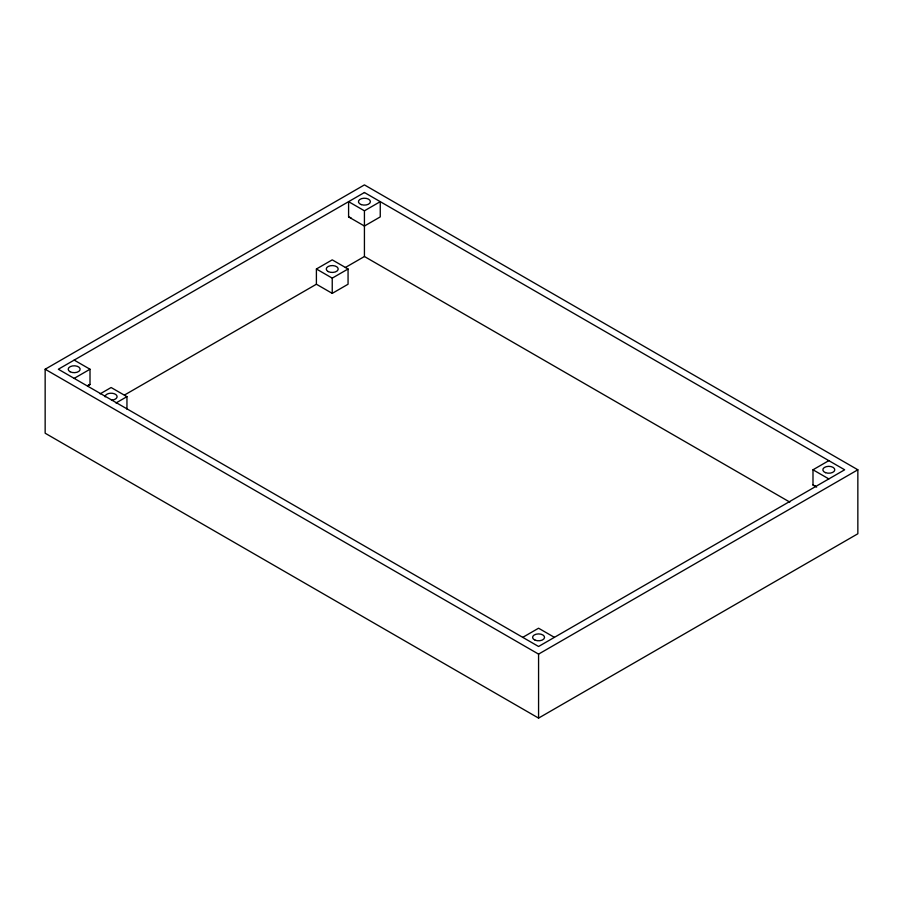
<?xml version="1.0" encoding="UTF-8"?>
<svg xmlns="http://www.w3.org/2000/svg" width="903" height="903" viewBox="0 0 903 903"><rect width="100%" height="100%" fill="white"/><g stroke="black" fill="none" stroke-linecap="round" stroke-linejoin="round"><path stroke-width="1.35" d="M345.352 267.514L364.428 256.508L364.428 225.784M45.15 369.237L364.428 184.901L857.85 469.786L857.85 533.763L538.572 718.099L45.15 433.214L45.15 369.237L538.572 654.111L857.85 469.786M74.17 378.38L90.007 369.237L90.007 384.475L87.568 385.874M364.428 210.805L380.253 201.662L380.253 216.901L364.428 226.032L348.592 216.901L348.592 201.662L364.428 210.805L364.428 226.032M100.154 393.843L111.114 387.522L126.951 396.654L126.951 409.127M316.4 268.992L332.236 259.861L348.061 268.992L348.061 284.231L332.236 293.373L316.4 284.231L316.4 268.992L332.236 278.135L332.236 293.373M124.479 395.04L316.4 284.231M115.99 402.986L126.951 396.654M332.236 278.135L348.061 268.992M522.747 637.36L538.572 628.217L554.408 637.36M816.651 487.123L812.993 485.013L812.993 469.786L828.83 460.643M87.478 385.694L90.007 384.475M348.592 216.901L351.03 217.837M812.993 485.013L815.522 486.232M812.993 469.786L828.83 478.917M364.428 256.508L789.809 502.102M74.17 360.094L90.007 369.237M538.572 654.111L538.572 718.099M105.154 396.868A5.971 3.443 0 0 1 110.742 393.223A5.971 3.443 0 0 1 117.074 396.44A5.971 3.443 0 0 1 111.487 400.097M364.428 192.52L58.345 369.237L538.572 646.492L844.655 469.786L364.428 192.52M328.274 271.589A5.971 3.443 0 0 0 338.083 269.692A5.971 3.443 0 0 0 330.34 265.742A5.971 3.443 0 0 0 328.274 271.589M70.084 371.743A5.971 3.443 0 0 0 79.983 370.027A5.971 3.443 0 0 0 72.466 365.929A5.971 3.443 0 0 0 70.084 371.743M361.313 204.609A5.971 3.443 0 0 0 370.399 201.741A5.971 3.443 0 0 0 361.561 198.637A5.971 3.443 0 0 0 361.313 204.609M535.14 640.171A5.971 3.443 0 0 0 544.52 637.665A5.971 3.443 0 0 0 536.066 634.222A5.971 3.443 0 0 0 535.14 640.171M825.523 472.653A5.971 3.443 0 0 0 834.778 470A5.971 3.443 0 0 0 826.166 466.693A5.971 3.443 0 0 0 825.523 472.653"/></g></svg>
